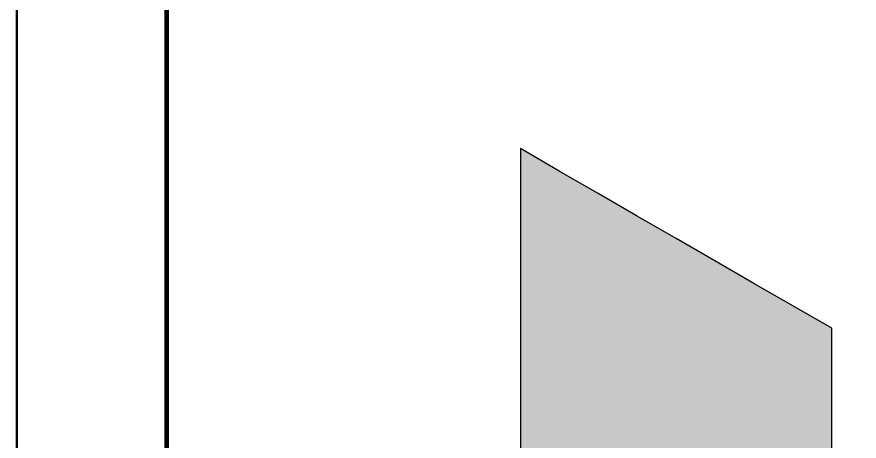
# Model space of a CAD drawing. Header units: metres. Extents: x 0 to 24.2, y -20 to 5.6.
# Drawn here: x 20 to 20.703, y 1.131 to 1.485 of the extents above; entities that cross this region are included whole.
import ezdxf

# ---------------------------------------------------------------- set-up
doc = ezdxf.new("R2010")
doc.units = ezdxf.units.M
doc.header["$LTSCALE"] = 0.25
doc.layers.add('ISO-ARISTAS', color=8, linetype='CONTINUOUS')
doc.layers.add('ISO-CONCRETO-SUP', color=254, linetype='CONTINUOUS', true_color=0xe8e8e8)
doc.layers.add('MARCO', color=7, linetype='CONTINUOUS', lineweight=50)

msp = doc.modelspace()

# ---------------------------------------------------------------- linework, layer by layer
at = {"layer": 'ISO-ARISTAS', "color": 250}
for p, q in [((20.45257, 1.35625), (20.4201, 1.375)), ((20.4201, 1.375), (20.4201, 1.33929)), ((20.48505, 1.3375), (20.45257, 1.35625)), ((20.4201, 1.33929), (20.4201, 1.30357)), ((20.51752, 1.31875), (20.48505, 1.3375)), ((20.55, 1.3), (20.51752, 1.31875)), ((20.4201, 1.30357), (20.4201, 1.26786)), ((20.58248, 1.28125), (20.55, 1.3)), ((20.61495, 1.2625), (20.58248, 1.28125)), ((20.4201, 1.26786), (20.4201, 1.23214)), ((20.64743, 1.24375), (20.61495, 1.2625)), ((20.6799, 1.225), (20.64743, 1.24375)), ((20.4201, 1.23214), (20.4201, 1.19643)), ((20.6799, 1.18929), (20.6799, 1.225)), ((20.4201, 1.19643), (20.4201, 1.16071)), ((20.6799, 1.15357), (20.6799, 1.18929)), ((20.4201, 1.16071), (20.4201, 1.125)), ((20.6799, 1.11786), (20.6799, 1.15357))]:
    msp.add_line(p, q, dxfattribs=at)
at = {"layer": 'ISO-CONCRETO-SUP', "true_color": 0xa2a7af}
for points in [[(20.4201, 1.33929), (20.45257, 1.32054), (20.4201, 1.375), (20.45257, 1.35625)], [(20.45257, 1.32054), (20.48505, 1.30179), (20.45257, 1.35625), (20.48505, 1.3375)], [(20.4201, 1.30357), (20.45257, 1.28482), (20.4201, 1.33929), (20.45257, 1.32054)], [(20.48505, 1.30179), (20.51752, 1.28304), (20.48505, 1.3375), (20.51752, 1.31875)], [(20.45257, 1.28482), (20.48505, 1.26607), (20.45257, 1.32054), (20.48505, 1.30179)], [(20.51752, 1.28304), (20.55, 1.26429), (20.51752, 1.31875), (20.55, 1.3)], [(20.4201, 1.26786), (20.45257, 1.24911), (20.4201, 1.30357), (20.45257, 1.28482)], [(20.48505, 1.26607), (20.51752, 1.24732), (20.48505, 1.30179), (20.51752, 1.28304)], [(20.55, 1.26429), (20.58248, 1.24554), (20.55, 1.3), (20.58248, 1.28125)], [(20.45257, 1.24911), (20.48505, 1.23036), (20.45257, 1.28482), (20.48505, 1.26607)], [(20.51752, 1.24732), (20.55, 1.22857), (20.51752, 1.28304), (20.55, 1.26429)], [(20.58248, 1.24554), (20.61495, 1.22679), (20.58248, 1.28125), (20.61495, 1.2625)], [(20.4201, 1.23214), (20.45257, 1.21339), (20.4201, 1.26786), (20.45257, 1.24911)], [(20.48505, 1.23036), (20.51752, 1.21161), (20.48505, 1.26607), (20.51752, 1.24732)], [(20.55, 1.22857), (20.58248, 1.20982), (20.55, 1.26429), (20.58248, 1.24554)], [(20.61495, 1.22679), (20.64743, 1.20804), (20.61495, 1.2625), (20.64743, 1.24375)], [(20.45257, 1.21339), (20.48505, 1.19464), (20.45257, 1.24911), (20.48505, 1.23036)], [(20.51752, 1.21161), (20.55, 1.19286), (20.51752, 1.24732), (20.55, 1.22857)], [(20.58248, 1.20982), (20.61495, 1.19107), (20.58248, 1.24554), (20.61495, 1.22679)], [(20.64743, 1.20804), (20.6799, 1.18929), (20.64743, 1.24375), (20.6799, 1.225)], [(20.4201, 1.19643), (20.45257, 1.17768), (20.4201, 1.23214), (20.45257, 1.21339)], [(20.48505, 1.19464), (20.51752, 1.17589), (20.48505, 1.23036), (20.51752, 1.21161)], [(20.55, 1.19286), (20.58248, 1.17411), (20.55, 1.22857), (20.58248, 1.20982)], [(20.61495, 1.19107), (20.64743, 1.17232), (20.61495, 1.22679), (20.64743, 1.20804)], [(20.45257, 1.17768), (20.48505, 1.15893), (20.45257, 1.21339), (20.48505, 1.19464)], [(20.51752, 1.17589), (20.55, 1.15714), (20.51752, 1.21161), (20.55, 1.19286)], [(20.58248, 1.17411), (20.61495, 1.15536), (20.58248, 1.20982), (20.61495, 1.19107)], [(20.64743, 1.17232), (20.6799, 1.15357), (20.64743, 1.20804), (20.6799, 1.18929)], [(20.4201, 1.16071), (20.45257, 1.14196), (20.4201, 1.19643), (20.45257, 1.17768)], [(20.48505, 1.15893), (20.51752, 1.14018), (20.48505, 1.19464), (20.51752, 1.17589)], [(20.55, 1.15714), (20.58248, 1.13839), (20.55, 1.19286), (20.58248, 1.17411)], [(20.61495, 1.15536), (20.64743, 1.13661), (20.61495, 1.19107), (20.64743, 1.17232)], [(20.45257, 1.14196), (20.48505, 1.12321), (20.45257, 1.17768), (20.48505, 1.15893)], [(20.51752, 1.14018), (20.55, 1.12143), (20.51752, 1.17589), (20.55, 1.15714)], [(20.58248, 1.13839), (20.61495, 1.11964), (20.58248, 1.17411), (20.61495, 1.15536)], [(20.64743, 1.13661), (20.6799, 1.11786), (20.64743, 1.17232), (20.6799, 1.15357)], [(20.4201, 1.125), (20.45257, 1.10625), (20.4201, 1.16071), (20.45257, 1.14196)], [(20.48505, 1.12321), (20.51752, 1.10446), (20.48505, 1.15893), (20.51752, 1.14018)], [(20.55, 1.12143), (20.58248, 1.10268), (20.55, 1.15714), (20.58248, 1.13839)], [(20.61495, 1.11964), (20.64743, 1.10089), (20.61495, 1.15536), (20.64743, 1.13661)], [(20.45257, 1.10625), (20.48505, 1.0875), (20.45257, 1.14196), (20.48505, 1.12321)], [(20.51752, 1.10446), (20.55, 1.08571), (20.51752, 1.14018), (20.55, 1.12143)], [(20.58248, 1.10268), (20.61495, 1.08393), (20.58248, 1.13839), (20.61495, 1.11964)], [(20.64743, 1.10089), (20.6799, 1.08214), (20.64743, 1.13661), (20.6799, 1.11786)]]:
    msp.add_solid(points, dxfattribs=at)
at = {"layer": 'MARCO'}
msp.add_lwpolyline([(20, 0), (24.205, 0), (24.205, 2.97), (20, 2.97)], close=True, dxfattribs=at)
at = {"layer": 'MARCO', "const_width": 0.004}
msp.add_lwpolyline([(20.125, 0.05), (24.155, 0.05), (24.155, 2.92), (20.125, 2.92)], close=True, dxfattribs=at)

doc.saveas('drawing.dxf')
